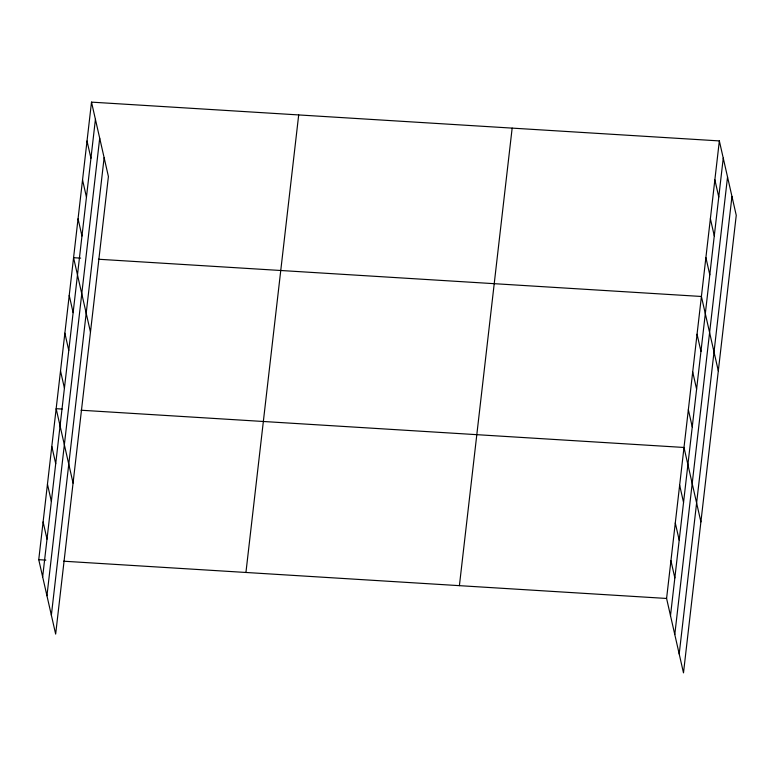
<?xml version="1.0" encoding="UTF-8"?>
<svg xmlns="http://www.w3.org/2000/svg" width="775" height="775" viewBox="0 0 775 775"><rect width="100%" height="100%" fill="white"/><g stroke="black" fill="none" stroke-linecap="round" stroke-linejoin="round"><path stroke-width="1.16" d="M91.508 102.135L108.413 176.545L55.655 634.086L38.75 559.676L91.508 102.135L719.345 140.914L736.25 215.324L683.492 672.865L666.587 598.455L719.345 140.914M42.654 576.881L95.422 119.34M46.946 595.752L99.704 138.212M51.363 615.205L104.131 157.664M245.937 572.473L298.695 114.933M459.401 585.658L512.159 128.117M670.491 615.66L723.249 158.119M674.783 634.541L727.541 177M679.2 653.984L731.958 196.443M80.677 258.133L73.577 257.697L90.481 332.107M98.435 259.238L701.404 296.476L718.309 370.886M62.078 409.055L56.158 408.687L73.063 483.096M81.026 410.227L683.996 447.466L700.9 521.875M38.75 559.676L45.851 560.112M63.608 561.207L666.587 598.455M714.86 179.81L718.764 197.015M710.375 218.695L714.288 235.9M705.889 257.591L709.803 274.796M697.054 334.228L700.958 351.433M692.705 371.971L696.609 389.176M688.345 409.723L692.259 426.928M679.646 485.218L683.55 502.423M675.287 522.96L679.2 540.165M670.937 560.712L674.841 577.908M87.023 141.021L90.937 158.226M82.538 179.916L86.451 197.121M78.052 218.812L81.966 236.007M69.217 295.449L73.131 312.645M64.867 333.192L68.772 350.397M60.518 370.944L64.422 388.139M51.809 446.439L55.713 463.634M47.459 484.181L51.363 501.386M43.1 521.924L47.013 539.129"/></g></svg>
